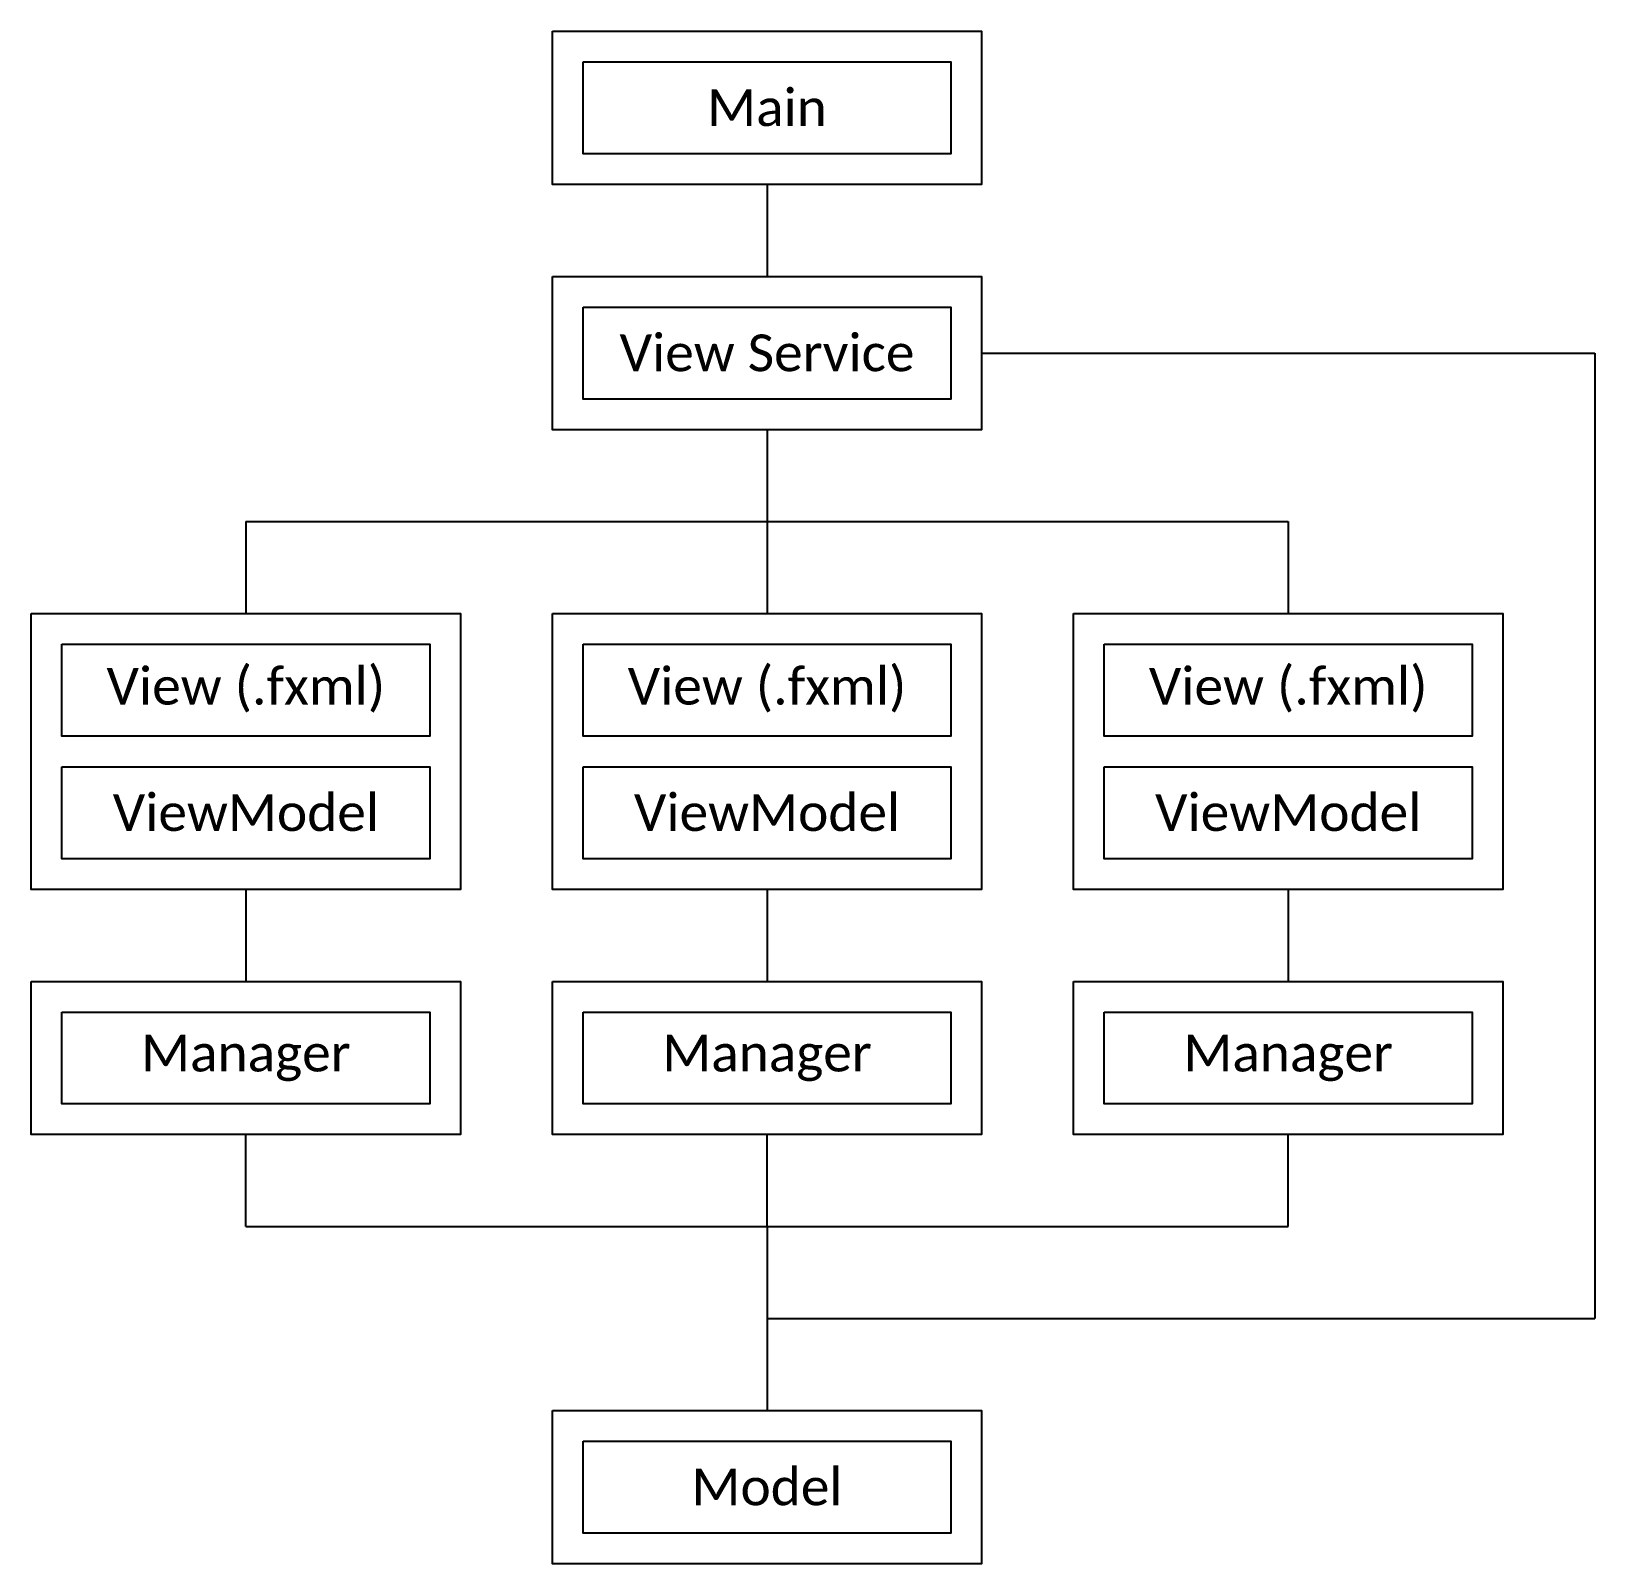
# Model space of a CAD drawing. Header units: millimetres. Extents: x -99 to 1579, y 757 to 1579.
# Drawn here: x 1069 to 1579, y 1079 to 1579 of the extents above.
import ezdxf

# ---------------------------------------------------------------- set-up
doc = ezdxf.new("R2010")
doc.units = ezdxf.units.MM
doc.styles.add('Size 12', font='CALIBRI.TTF', dxfattribs={"height": 12})

msp = doc.modelspace()

# ---------------------------------------------------------------- linework, layer by layer
for p, q in [((1308.75, 1528.57), (1308.75, 1498.57)), ((1378.75, 1473.57), (1578.75, 1473.57)), ((1578.75, 1473.57), (1578.75, 1158.57)), ((1308.75, 1448.57), (1308.75, 1418.57)), ((1138.75, 1418.57), (1478.75, 1418.57)), ((1138.75, 1418.57), (1138.75, 1388.57)), ((1308.75, 1418.57), (1308.75, 1388.57)), ((1478.75, 1418.57), (1478.75, 1388.57)), ((1138.75, 1298.57), (1138.75, 1268.57)), ((1308.75, 1298.57), (1308.75, 1268.57)), ((1478.75, 1298.57), (1478.75, 1268.57)), ((1138.75, 1188.57), (1138.75, 1218.57)), ((1308.75, 1188.57), (1308.75, 1218.57)), ((1478.75, 1188.57), (1478.75, 1218.57)), ((1138.75, 1188.57), (1478.75, 1188.57)), ((1308.75, 1188.57), (1308.75, 1158.57)), ((1308.75, 1158.57), (1578.75, 1158.57)), ((1308.75, 1158.57), (1308.75, 1128.57))]:
    msp.add_line(p, q)
for points in [[(1238.75, 1578.57), (1378.75, 1578.57), (1378.75, 1528.57), (1238.75, 1528.57)], [(1248.75, 1568.57), (1368.75, 1568.57), (1368.75, 1538.57), (1248.75, 1538.57)], [(1238.75, 1498.57), (1378.75, 1498.57), (1378.75, 1448.57), (1238.75, 1448.57)], [(1248.75, 1488.57), (1368.75, 1488.57), (1368.75, 1458.57), (1248.75, 1458.57)], [(1068.75, 1388.57), (1208.75, 1388.57), (1208.75, 1298.57), (1068.75, 1298.57)], [(1238.75, 1388.57), (1378.75, 1388.57), (1378.75, 1298.57), (1238.75, 1298.57)], [(1408.75, 1388.57), (1548.75, 1388.57), (1548.75, 1298.57), (1408.75, 1298.57)], [(1078.75, 1378.57), (1198.75, 1378.57), (1198.75, 1348.57), (1078.75, 1348.57)], [(1248.75, 1378.57), (1368.75, 1378.57), (1368.75, 1348.57), (1248.75, 1348.57)], [(1418.75, 1378.57), (1538.75, 1378.57), (1538.75, 1348.57), (1418.75, 1348.57)], [(1078.75, 1338.57), (1198.75, 1338.57), (1198.75, 1308.57), (1078.75, 1308.57)], [(1248.75, 1338.57), (1368.75, 1338.57), (1368.75, 1308.57), (1248.75, 1308.57)], [(1418.75, 1338.57), (1538.75, 1338.57), (1538.75, 1308.57), (1418.75, 1308.57)], [(1068.75, 1268.57), (1208.75, 1268.57), (1208.75, 1218.57), (1068.75, 1218.57)], [(1238.75, 1268.57), (1378.75, 1268.57), (1378.75, 1218.57), (1238.75, 1218.57)], [(1408.75, 1268.57), (1548.75, 1268.57), (1548.75, 1218.57), (1408.75, 1218.57)], [(1078.75, 1258.57), (1198.75, 1258.57), (1198.75, 1228.57), (1078.75, 1228.57)], [(1248.75, 1258.57), (1368.75, 1258.57), (1368.75, 1228.57), (1248.75, 1228.57)], [(1418.75, 1258.57), (1538.75, 1258.57), (1538.75, 1228.57), (1418.75, 1228.57)], [(1238.75, 1128.57), (1378.75, 1128.57), (1378.75, 1078.57), (1238.75, 1078.57)], [(1248.75, 1118.57), (1368.75, 1118.57), (1368.75, 1088.57), (1248.75, 1088.57)]]:
    msp.add_lwpolyline(points, close=True)

# ---------------------------------------------------------------- texts
at = {"char_height": 12, "width": 120, "attachment_point": 5, "style": 'Size 12'}
for s, insert in [('Main', (1308.75, 1553.57)), ('View Service', (1308.75, 1473.57)), ('View (.fxml)', (1138.75, 1363.57)), ('View (.fxml)', (1308.75, 1363.57)), ('View (.fxml)', (1478.75, 1363.57)), ('ViewModel', (1138.75, 1323.57)), ('ViewModel', (1308.75, 1323.57)), ('ViewModel', (1478.75, 1323.57)), ('Manager', (1138.75, 1243.57)), ('Manager', (1308.75, 1243.57)), ('Manager', (1478.75, 1243.57)), ('Model', (1308.75, 1103.57))]:
    msp.add_mtext(s, dxfattribs=dict(at, insert=insert))

doc.saveas('drawing.dxf')
